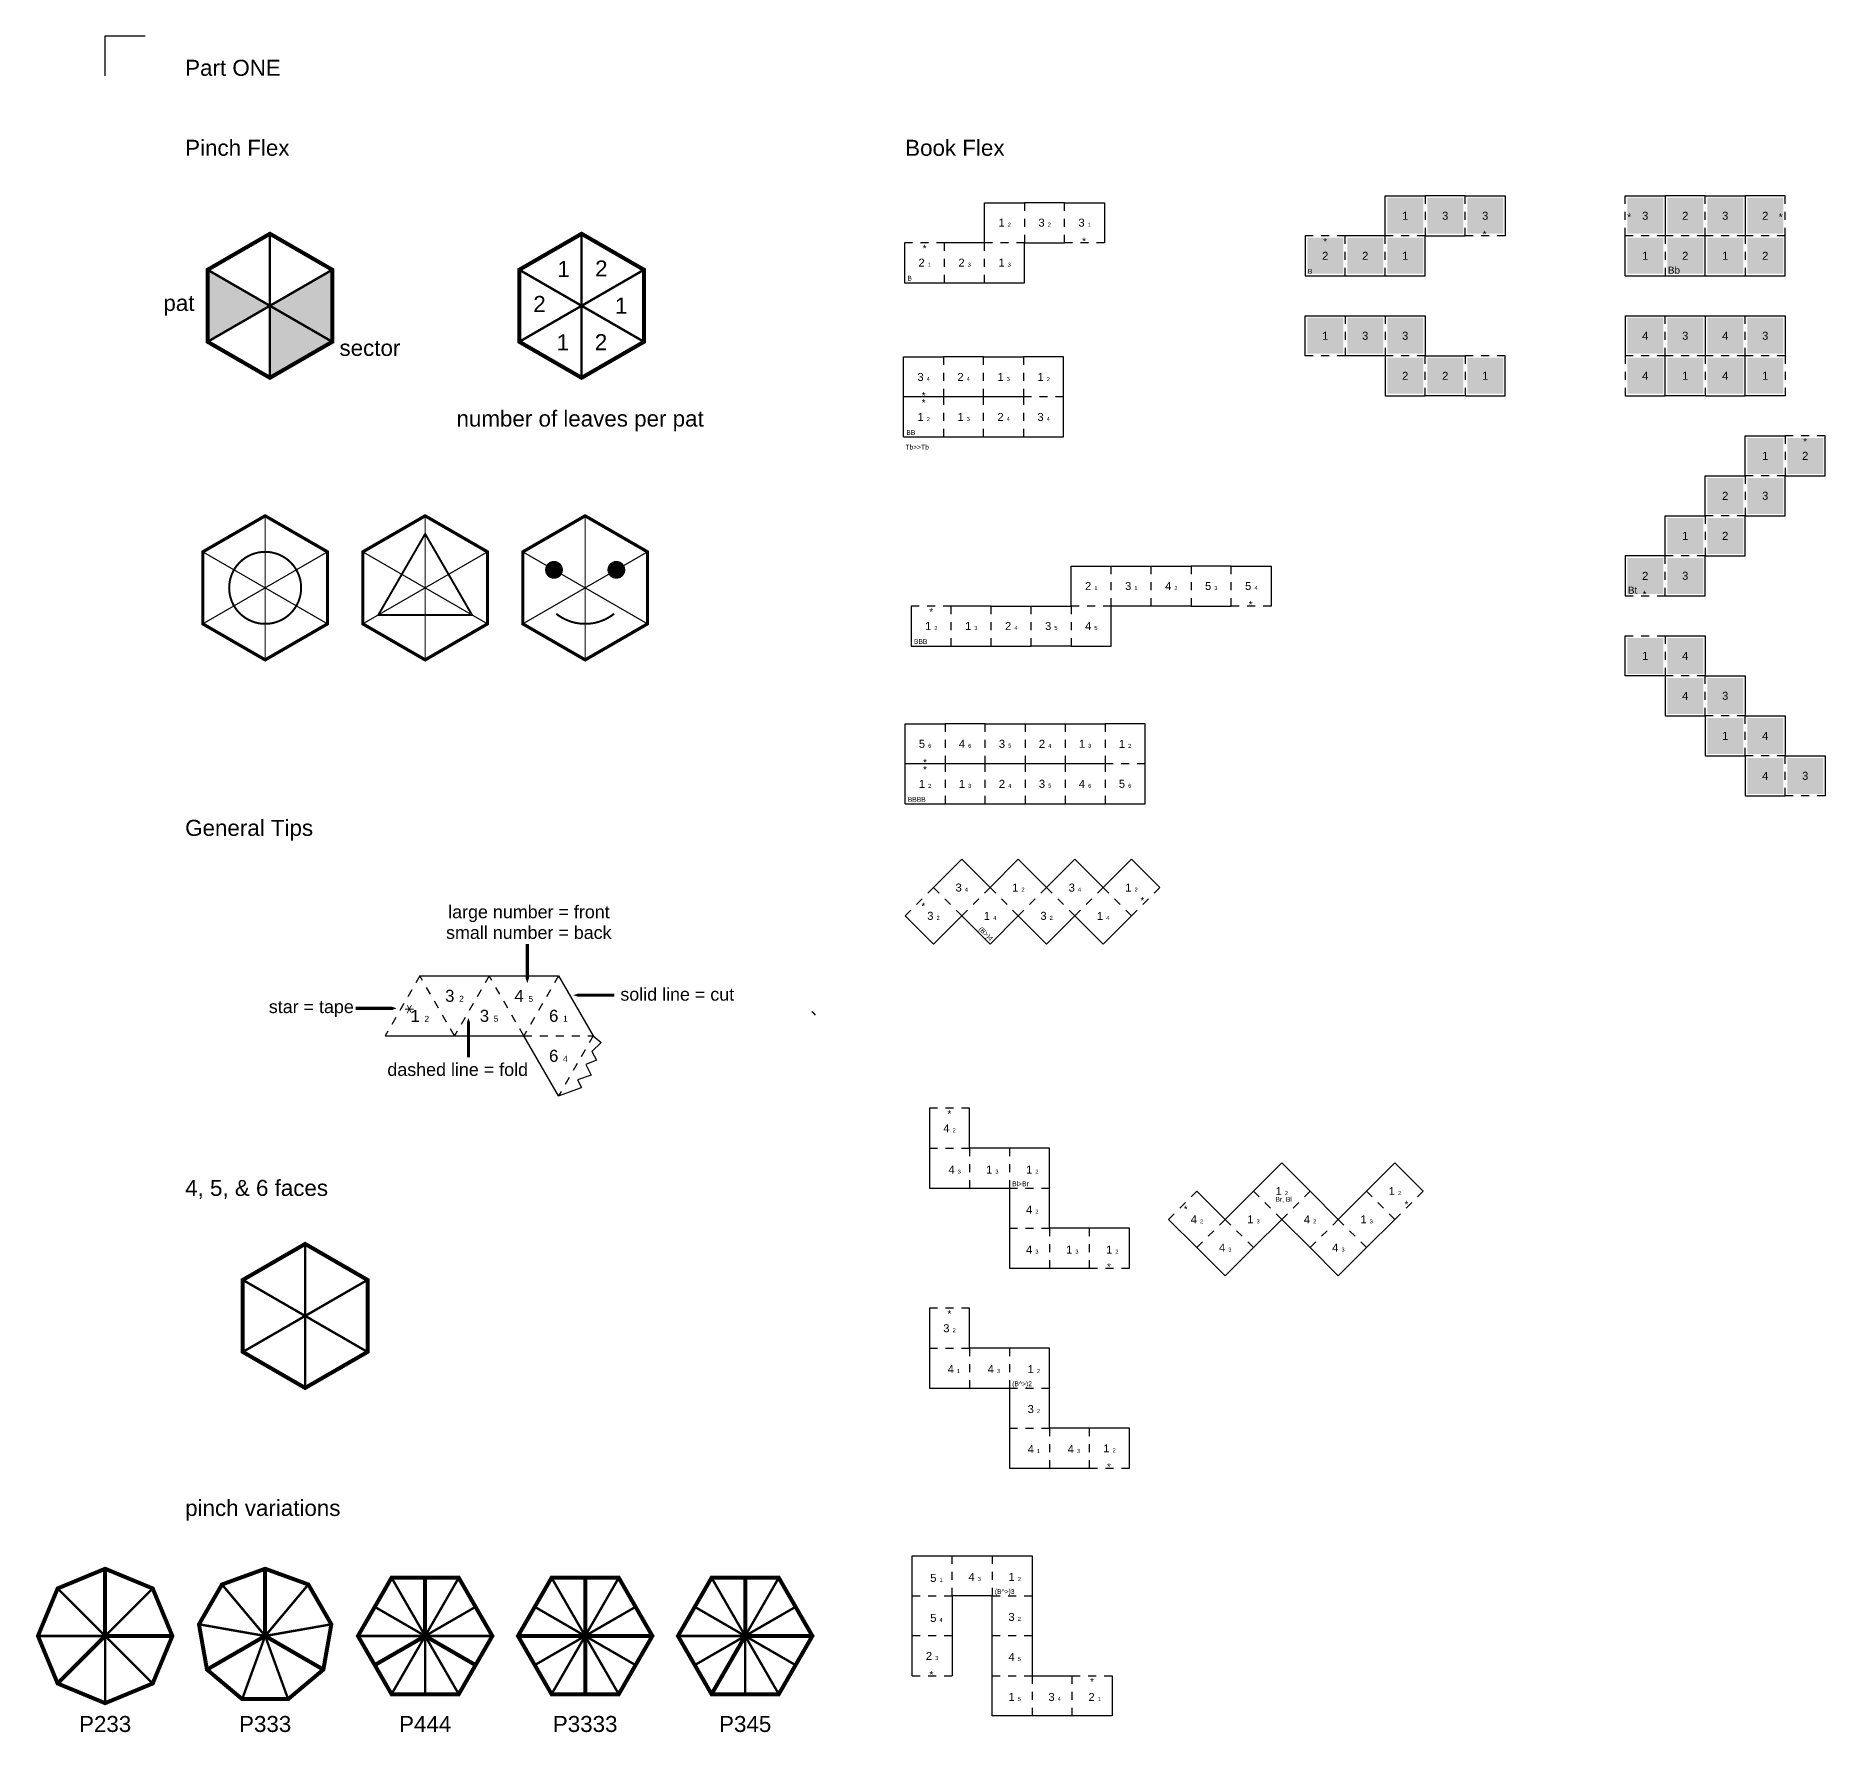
# Model space of a CAD drawing. Header units: inches. Extents: x 43.6 to 136.6, y -34.8 to 9.
# Drawn here: x 43.63 to 66, y -12.2 to 9 of the extents above; entities that cross this region are included whole.
import ezdxf
from ezdxf.enums import TextEntityAlignment as Align

# ---------------------------------------------------------------- set-up
doc = ezdxf.new("R2010")
doc.units = ezdxf.units.IN
doc.header["$LTSCALE"] = 0.15
doc.header["$MEASUREMENT"] = 0
doc.linetypes.add('DASHED', pattern=[0.75, 0.5, -0.25])
for name, color, linetype in [('cut', 7, 'Continuous'), ('cut-thick', 7, 'Continuous'), ('face1', 172, 'Continuous'), ('face2', 92, 'Continuous'), ('face3', 12, 'Continuous'), ('face4', 181, 'Continuous'), ('fold', 252, 'DASHED'), ('fold-thick', 1, 'DASHED'), ('group', 7, 'Continuous'), ('numbers', 7, 'Continuous'), ('star', 7, 'Continuous')]:
    doc.layers.add(name, color=color, linetype=linetype)
doc.styles.add('Arial', font='ARIAL.TTF')

msp = doc.modelspace()

# ---------------------------------------------------------------- linework, layer by layer
for p, q in [((44.5, 8.5), (44.5, 9)), ((44.5, 9), (45, 9)), ((50.598076, -3.5), (50.699254, -3.582691)), ((50.642233, -3.80127), (50.509185, -3.85829)), ((50.699254, -3.582691), (50.585212, -3.696732)), ((50.585212, -3.696732), (50.642233, -3.80127)), ((50.575709, -3.991338), (50.404647, -4.048359)), ((50.509185, -3.85829), (50.575709, -3.991338)), ((50.404647, -4.048359), (50.452164, -4.143393))]:
    msp.add_line(p, q)
at = {"color": 105, "const_width": 0.025}
msp.add_lwpolyline([(48.5, 2.775), (47.915433, 1.7625), (49.084567, 1.7625)], close=True, dxfattribs=at)
at = {"color": 144, "const_width": 0.025}
msp.add_lwpolyline([(46.5, 2.55, -1), (46.5, 1.65, -1), (46.5, 2.55, 0.267949)], format="xyb", dxfattribs=at)
at = {"color": 34, "const_width": 0.111462}
for points in [[(50.110288, 2.380731, 1), (50.110288, 2.269269, 1)], [(50.889712, 2.380731, -1), (50.889712, 2.269269, -1)]]:
    msp.add_lwpolyline(points, format="xyb", close=True, dxfattribs=at)
at = {"color": 12, "const_width": 0.025}
for points in [[(50.5, 1.65, -0.168772), (50.138364, 1.775647, -0.375776)], [(50.5, 1.65, 0.168772), (50.861636, 1.775647, 0.375776)]]:
    msp.add_lwpolyline(points, format="xyb", dxfattribs=at)
at = {"color": 12, "const_width": 0.05}
for points in [[(44.5, -10.16), (44.5, -11), (43.90603, -11.59397)], [(46.5, -10.16), (46.5, -11)], [(48.5, -10.272539), (48.5, -10.999999)], [(50.5, -10.272539), (50.5, -11.727462)], [(52.5, -10.272539), (52.5, -10.999999)], [(44.5, -11), (45.34, -11)], [(45.772539, -11.42), (46.5, -11)], [(46.5, -11), (47.227461, -11.42)], [(48.5, -11), (47.87, -11.36373)], [(48.5, -10.999999), (49.13, -11.36373)], [(49.66, -11), (51.34, -11)], [(52.5, -11), (52.08, -11.727462)], [(52.5, -10.999999), (53.34, -11)]]:
    msp.add_lwpolyline(points, dxfattribs=at)
at = {"color": 162}
msp.add_solid([(45.78035, 6.075525), (45.78035, 5.175525), (45.78035, 6.075525), (46.559773, 5.625525)], dxfattribs=at)
at = {"color": 74}
for points in [[(47.339196, 5.175525), (47.339196, 6.075525), (47.339196, 5.175525), (46.559773, 5.625525)], [(46.559773, 5.625525), (47.339196, 5.175525), (46.559773, 5.625525), (46.559773, 4.725525)]]:
    msp.add_solid(points, dxfattribs=at)
at = {"layer": 'cut'}
for p, q in [((60.5, 6.5), (60.5, 7)), ((60.5, 7), (61, 7)), ((61.5, 7), (61, 7)), ((61.5, 7), (62, 7)), ((62, 7), (62, 6.5)), ((63.5, 7), (64, 7)), ((64, 7), (64, 6.5)), ((64.5, 7), (64, 7)), ((64.5, 7), (65, 7)), ((65, 7), (65, 6.5)), ((65.5, 7), (65, 7)), ((55.493427, 6.41408), (55.493427, 6.91408)), ((55.493427, 6.91408), (55.993427, 6.91408)), ((56.493427, 6.91408), (55.993427, 6.91408)), ((56.493427, 6.91408), (56.993427, 6.91408)), ((56.993427, 6.91408), (56.993427, 6.41408)), ((59.5, 6.5), (59.5, 6)), ((59.5, 6.5), (59.5, 6.5)), ((60.5, 6.5), (60, 6.5)), ((61, 6), (61, 6.5)), ((61, 6.5), (61.5, 6.5)), ((63.5, 6), (63.5, 6.5)), ((64.5, 6), (64.5, 6.5)), ((65.5, 6), (65.5, 6.5)), ((54.493427, 6.41408), (54.493427, 5.91408)), ((54.493427, 6.41408), (54.493427, 6.41408)), ((55.493427, 6.41408), (54.993427, 6.41408)), ((55.993427, 5.91408), (55.993427, 6.41408)), ((55.993427, 6.41408), (56.493427, 6.41408)), ((54.493427, 5.91408), (54.993427, 5.91408)), ((54.993427, 5.91408), (55.493427, 5.91408)), ((55.493427, 5.91408), (55.993427, 5.91408)), ((59.5, 6), (60, 6)), ((60, 6), (60.5, 6)), ((60.5, 6), (61, 6)), ((63.5, 6), (64, 6)), ((64, 6), (64.5, 6)), ((64.5, 6), (65, 6)), ((65, 6), (65.5, 6)), ((59.5, 5), (59.5, 5.5)), ((59.5, 5.5), (60, 5.5)), ((60, 5.5), (60.5, 5.5)), ((60.5, 5.5), (61, 5.5)), ((61, 5.5), (61, 5)), ((63.5, 5.5), (63.5, 5)), ((63.5, 5.5), (64, 5.5)), ((64, 5.5), (64.5, 5.5)), ((64.5, 5.5), (64.5, 5)), ((64.5, 5.5), (65, 5.5)), ((65, 5.5), (65.5, 5.5)), ((65.5, 5.5), (65.5, 5)), ((54.480727, 4.485505), (54.480727, 4.985505)), ((54.480727, 4.985505), (54.980727, 4.985505)), ((55.480727, 4.985505), (54.980727, 4.985505)), ((55.480727, 4.985505), (55.980727, 4.985505)), ((56.480727, 4.985505), (55.980727, 4.985505)), ((56.480727, 4.485505), (56.480727, 4.985505)), ((59.5, 5), (59.5, 5)), ((60.5, 5), (60, 5)), ((60.5, 5), (60.5, 4.5)), ((61, 5), (61.5, 5)), ((62, 4.5), (62, 5)), ((64, 4.5), (64, 5)), ((65, 4.5), (65, 5)), ((54.480727, 3.985505), (54.480727, 4.485505)), ((54.980727, 4.485505), (54.480727, 4.485505)), ((55.480727, 4.485505), (54.980727, 4.485505)), ((55.980727, 4.485505), (55.480727, 4.485505)), ((56.480727, 3.985505), (56.480727, 4.485505)), ((60.5, 4.5), (61, 4.5)), ((61.5, 4.5), (61, 4.5)), ((61.5, 4.5), (62, 4.5)), ((63.5, 4.5), (64, 4.5)), ((64.5, 4.5), (64, 4.5)), ((64.5, 4.5), (65, 4.5)), ((65.5, 4.5), (65, 4.5)), ((54.480727, 3.985505), (54.980727, 3.985505)), ((54.980727, 3.985505), (55.480727, 3.985505)), ((55.480727, 3.985505), (55.980727, 3.985505)), ((55.980727, 3.985505), (56.480727, 3.985505)), ((65, 4), (65.5, 4)), ((65, 3.5), (65, 4)), ((66, 3.5), (66, 4)), ((64.5, 3), (64.5, 3.5)), ((64.5, 3.5), (65, 3.5)), ((65.5, 3), (65.5, 3.5)), ((65.5, 3.5), (66, 3.5)), ((64, 2.5), (64, 3)), ((64, 3), (64.5, 3)), ((65, 2.5), (65, 3)), ((65, 3), (65.5, 3)), ((63.5, 2.5), (63.5, 2)), ((64, 2.5), (63.5, 2.5)), ((64.5, 2.5), (65, 2.5)), ((64.5, 2), (64.5, 2.5)), ((56.575956, 1.872592), (56.575956, 2.372592)), ((56.575956, 2.372592), (57.075956, 2.372592)), ((57.075956, 2.372592), (57.575956, 2.372592)), ((57.575956, 2.372592), (58.075956, 2.372592)), ((58.575956, 2.372592), (58.075956, 2.372592)), ((58.575956, 2.372592), (59.075956, 2.372592)), ((59.075956, 2.372592), (59.075956, 1.872592)), ((54.575956, 1.872592), (54.575956, 1.372592)), ((55.575956, 1.872592), (55.075956, 1.872592)), ((55.575956, 1.872592), (55.575956, 1.872592)), ((55.575956, 1.872592), (56.075956, 1.872592)), ((56.075956, 1.872592), (56.575956, 1.872592)), ((57.575956, 1.872592), (57.075956, 1.872592)), ((57.075956, 1.372592), (57.075956, 1.872592)), ((58.075956, 1.872592), (57.575956, 1.872592)), ((58.075956, 1.872592), (58.575956, 1.872592)), ((64, 2), (64.5, 2)), ((54.575956, 1.372592), (55.075956, 1.372592)), ((55.075956, 1.372592), (55.575956, 1.372592)), ((55.575956, 1.372592), (56.075956, 1.372592)), ((56.575956, 1.372592), (56.075956, 1.372592)), ((56.575956, 1.372592), (57.075956, 1.372592)), ((63.5, 1), (63.5, 1.5)), ((64, 1.5), (64.5, 1.5)), ((64.5, 1.5), (64.5, 1)), ((64, 1), (63.5, 1)), ((64, 1), (64, 0.5)), ((64.5, 1), (65, 1)), ((65, 1), (65, 0.5)), ((64, 0.5), (64.5, 0.5)), ((64.5, 0.5), (64.5, 0)), ((65, 0.5), (65.5, 0.5)), ((65.5, 0.5), (65.5, 0)), ((54.498491, -0.099879), (54.498491, 0.400121)), ((54.498491, 0.400121), (54.998491, 0.400121)), ((55.498491, 0.400121), (54.998491, 0.400121)), ((55.498491, 0.400121), (55.998491, 0.400121)), ((55.998491, 0.400121), (56.498491, 0.400121)), ((56.498491, 0.400121), (56.998491, 0.400121)), ((57.498491, 0.400121), (56.998491, 0.400121)), ((57.498491, -0.099879), (57.498491, 0.400121)), ((64.5, 0), (65, 0)), ((65, 0), (65, -0.5)), ((65.5, 0), (66, 0)), ((66, 0), (66, -0.5)), ((54.498491, -0.599879), (54.498491, -0.099879)), ((54.998491, -0.099879), (54.498491, -0.099879)), ((55.498491, -0.099879), (54.998491, -0.099879)), ((55.998491, -0.099879), (55.498491, -0.099879)), ((56.498491, -0.099879), (55.998491, -0.099879)), ((56.998491, -0.099879), (56.498491, -0.099879)), ((57.498491, -0.599879), (57.498491, -0.099879)), ((54.498491, -0.599879), (54.998491, -0.599879)), ((54.998491, -0.599879), (55.498491, -0.599879)), ((55.498491, -0.599879), (55.998491, -0.599879)), ((55.998491, -0.599879), (56.498491, -0.599879)), ((56.498491, -0.599879), (56.998491, -0.599879)), ((56.998491, -0.599879), (57.498491, -0.599879)), ((65, -0.5), (65.5, -0.5)), ((55.207107, -1.292893), (54.853553, -1.646447)), ((55.56066, -1.646447), (55.207107, -1.292893)), ((55.914214, -1.292893), (55.56066, -1.646447)), ((56.267767, -1.646447), (55.914214, -1.292893)), ((56.62132, -1.292893), (56.267767, -1.646447)), ((56.974874, -1.646447), (56.62132, -1.292893)), ((56.974874, -1.646447), (57.328427, -1.292893)), ((57.328427, -1.292893), (57.681981, -1.646447)), ((54.853553, -2.353553), (54.5, -2)), ((55.207107, -2), (54.853553, -2.353553)), ((55.56066, -2.353553), (55.207107, -2)), ((55.914214, -2), (55.56066, -2.353553)), ((56.267767, -2.353553), (55.914214, -2)), ((56.62132, -2), (56.267767, -2.353553)), ((56.974874, -2.353553), (56.62132, -2)), ((57.328427, -2), (56.974874, -2.353553)), ((48.433013, -2.75), (49.299038, -2.75)), ((49.299038, -2.75), (50.165064, -2.75)), ((50.165064, -2.75), (50.598076, -3.5)), ((48, -3.5), (48.866025, -3.5)), ((48.866025, -3.5), (49.732051, -3.5)), ((50.165064, -4.25), (49.732051, -3.5)), ((50.165064, -4.25), (50.452164, -4.143393)), ((54.803876, -4.404611), (54.803876, -4.904611)), ((55.303876, -4.904611), (55.303876, -4.404611)), ((54.803876, -4.904611), (54.803876, -5.404611)), ((55.803876, -4.904611), (55.303876, -4.904611)), ((56.303876, -4.904611), (55.803876, -4.904611)), ((56.303876, -5.404611), (56.303876, -4.904611)), ((59.207107, -5.085786), (58.853553, -5.43934)), ((59.56066, -5.43934), (59.207107, -5.085786)), ((60.62132, -5.085786), (60.267767, -5.43934)), ((60.974874, -5.43934), (60.62132, -5.085786)), ((54.803876, -5.404611), (55.303876, -5.404611)), ((55.303876, -5.404611), (55.803876, -5.404611)), ((55.803876, -5.404611), (55.803876, -5.904611)), ((56.303876, -5.904611), (56.303876, -5.404611)), ((58.5, -5.792893), (58.146447, -5.43934)), ((58.853553, -5.43934), (58.5, -5.792893)), ((59.914214, -5.792893), (59.56066, -5.43934)), ((60.267767, -5.43934), (59.914214, -5.792893)), ((57.792893, -5.792893), (58.146447, -6.146447)), ((58.853553, -6.146447), (59.207107, -5.792893)), ((59.207107, -5.792893), (59.56066, -6.146447)), ((60.267767, -6.146447), (60.62132, -5.792893)), ((55.803876, -5.904611), (55.803876, -6.404611)), ((56.803876, -5.904611), (56.303876, -5.904611)), ((57.303876, -5.904611), (56.803876, -5.904611)), ((57.303876, -6.404611), (57.303876, -5.904611)), ((58.146447, -6.146447), (58.5, -6.5)), ((58.5, -6.5), (58.853553, -6.146447)), ((59.56066, -6.146447), (59.914214, -6.5)), ((59.914214, -6.5), (60.267767, -6.146447)), ((55.803876, -6.404611), (56.303876, -6.404611)), ((56.303876, -6.404611), (56.803876, -6.404611)), ((54.803876, -6.904611), (54.803876, -7.404611)), ((55.303876, -7.404611), (55.303876, -6.904611)), ((54.803876, -7.404611), (54.803876, -7.904611)), ((55.803876, -7.404611), (55.303876, -7.404611)), ((56.303876, -7.404611), (55.803876, -7.404611)), ((56.303876, -7.904611), (56.303876, -7.404611)), ((54.803876, -7.904611), (55.303876, -7.904611)), ((55.303876, -7.904611), (55.803876, -7.904611)), ((55.803876, -7.904611), (55.803876, -8.404611)), ((56.303876, -8.404611), (56.303876, -7.904611)), ((55.803876, -8.404611), (55.803876, -8.904611)), ((56.803876, -8.404611), (56.303876, -8.404611)), ((57.303876, -8.404611), (56.803876, -8.404611)), ((57.303876, -8.904611), (57.303876, -8.404611)), ((55.803876, -8.904611), (56.303876, -8.904611)), ((56.303876, -8.904611), (56.803876, -8.904611)), ((54.586204, -10.500168), (54.586204, -10.000168)), ((54.586204, -10.000168), (55.086204, -10.000168)), ((55.086204, -10.000168), (55.586204, -10.000168)), ((55.586204, -10.000168), (56.086204, -10.000168)), ((56.086204, -10.000168), (56.086204, -10.500168)), ((54.586204, -11.000168), (54.586204, -10.500168)), ((55.586204, -10.500168), (55.086204, -10.500168)), ((55.086204, -10.500168), (55.086204, -11.000168)), ((55.586204, -11.000168), (55.586204, -10.500168)), ((56.086204, -10.500168), (56.086204, -11.000168)), ((54.586204, -11.500168), (54.586204, -11.000168)), ((55.086204, -11.000168), (55.086204, -11.500168)), ((55.586204, -11.500168), (55.586204, -11.000168)), ((56.086204, -11.000168), (56.086204, -11.500168)), ((55.586204, -12.000168), (55.586204, -11.500168)), ((56.086204, -11.500168), (56.586204, -11.500168)), ((57.086204, -11.500168), (57.086204, -12.000168)), ((56.086204, -12.000168), (55.586204, -12.000168)), ((56.586204, -12.000168), (56.086204, -12.000168)), ((57.086204, -12.000168), (56.586204, -12.000168))]:
    msp.add_line(p, q, dxfattribs=at)
at = {"layer": 'cut-thick'}
for points, const_width in [([(46.559773, 6.525525), (45.78035, 6.075525), (45.78035, 5.175525), (46.559773, 4.725525), (47.339196, 5.175525), (47.339196, 6.075525)], 0.05), ([(50.455602, 6.525525), (49.676179, 6.075525), (49.676179, 5.175525), (50.455602, 4.725525), (51.235025, 5.175525), (51.235025, 6.075525)], 0.05), ([(46.5, 3), (45.720577, 2.55), (45.720577, 1.65), (46.5, 1.2), (47.279423, 1.65), (47.279423, 2.55)], 0.04), ([(48.5, 3), (47.720577, 2.55), (47.720577, 1.65), (48.5, 1.2), (49.279423, 1.65), (49.279423, 2.55)], 0.04), ([(50.5, 3), (49.720577, 2.55), (49.720577, 1.65), (50.5, 1.2), (51.279423, 1.65), (51.279423, 2.55)], 0.04), ([(47, -6.1), (46.220577, -6.55), (46.220577, -7.45), (47, -7.9), (47.779423, -7.45), (47.779423, -6.55)], 0.05), ([(45.09397, -10.40603), (44.5, -10.16), (43.90603, -10.40603), (43.66, -11), (43.90603, -11.59397), (44.5, -11.84), (45.09397, -11.59397), (45.34, -11)], 0.05), ([(46.5, -10.16), (45.960058, -10.356523), (45.672761, -10.854136), (45.772539, -11.42), (46.212703, -11.789342), (46.787297, -11.789342), (47.227461, -11.42), (47.327239, -10.854136), (47.039942, -10.356523)], 0.05), ([(48.08, -10.272539), (48.92, -10.272539), (49.34, -11), (48.92, -11.727462), (48.08, -11.727462), (47.66, -11)], 0.05), ([(50.08, -10.272539), (50.92, -10.272539), (51.34, -11), (50.92, -11.727462), (50.08, -11.727462), (49.66, -11)], 0.05), ([(52.08, -10.272539), (52.92, -10.272539), (53.34, -11), (52.92, -11.727462), (52.08, -11.727462), (51.66, -11)], 0.05)]:
    msp.add_lwpolyline(points, close=True, dxfattribs=dict(at, const_width=const_width))
at = {"layer": 'face1'}
for points in [[(60.525, 6.975), (60.975, 6.975), (60.525, 6.525), (60.975, 6.525)], [(60.525, 6.475), (60.975, 6.475), (60.525, 6.025), (60.975, 6.025)], [(63.525, 6.475), (63.975, 6.475), (63.525, 6.025), (63.975, 6.025)], [(64.525, 6.475), (64.975, 6.475), (64.525, 6.025), (64.975, 6.025)], [(59.525, 5.475), (59.975, 5.475), (59.525, 5.025), (59.975, 5.025)], [(61.525, 4.975), (61.975, 4.975), (61.525, 4.525), (61.975, 4.525)], [(64.025, 4.975), (64.475, 4.975), (64.025, 4.525), (64.475, 4.525)], [(65.025, 4.975), (65.475, 4.975), (65.025, 4.525), (65.475, 4.525)], [(65.025, 3.975), (65.475, 3.975), (65.025, 3.525), (65.475, 3.525)], [(64.025, 2.975), (64.475, 2.975), (64.025, 2.525), (64.475, 2.525)], [(63.525, 1.475), (63.975, 1.475), (63.525, 1.025), (63.975, 1.025)], [(64.525, 0.475), (64.975, 0.475), (64.525, 0.025), (64.975, 0.025)]]:
    msp.add_solid(points, dxfattribs=at)
at = {"layer": 'face2'}
for points in [[(64.025, 6.975), (64.475, 6.975), (64.025, 6.525), (64.475, 6.525)], [(65.025, 6.975), (65.475, 6.975), (65.025, 6.525), (65.475, 6.525)], [(59.525, 6.475), (59.975, 6.475), (59.525, 6.025), (59.975, 6.025)], [(60.025, 6.475), (60.475, 6.475), (60.025, 6.025), (60.475, 6.025)], [(64.025, 6.475), (64.475, 6.475), (64.025, 6.025), (64.475, 6.025)], [(65.025, 6.475), (65.475, 6.475), (65.025, 6.025), (65.475, 6.025)], [(60.525, 4.975), (60.975, 4.975), (60.525, 4.525), (60.975, 4.525)], [(61.025, 4.975), (61.475, 4.975), (61.025, 4.525), (61.475, 4.525)], [(65.525, 3.975), (65.975, 3.975), (65.525, 3.525), (65.975, 3.525)], [(64.525, 3.475), (64.975, 3.475), (64.525, 3.025), (64.975, 3.025)], [(64.525, 2.975), (64.975, 2.975), (64.525, 2.525), (64.975, 2.525)], [(63.525, 2.475), (63.975, 2.475), (63.525, 2.025), (63.975, 2.025)]]:
    msp.add_solid(points, dxfattribs=at)
at = {"layer": 'face3'}
for points in [[(61.025, 6.975), (61.475, 6.975), (61.025, 6.525), (61.475, 6.525)], [(61.525, 6.975), (61.975, 6.975), (61.525, 6.525), (61.975, 6.525)], [(63.525, 6.975), (63.975, 6.975), (63.525, 6.525), (63.975, 6.525)], [(64.525, 6.975), (64.975, 6.975), (64.525, 6.525), (64.975, 6.525)], [(60.025, 5.475), (60.475, 5.475), (60.025, 5.025), (60.475, 5.025)], [(60.525, 5.475), (60.975, 5.475), (60.525, 5.025), (60.975, 5.025)], [(64.025, 5.475), (64.475, 5.475), (64.025, 5.025), (64.475, 5.025)], [(65.025, 5.475), (65.475, 5.475), (65.025, 5.025), (65.475, 5.025)], [(65.025, 3.475), (65.475, 3.475), (65.025, 3.025), (65.475, 3.025)], [(64.025, 2.475), (64.475, 2.475), (64.025, 2.025), (64.475, 2.025)], [(64.525, 0.975), (64.975, 0.975), (64.525, 0.525), (64.975, 0.525)], [(65.525, -0.025), (65.975, -0.025), (65.525, -0.475), (65.975, -0.475)]]:
    msp.add_solid(points, dxfattribs=at)
at = {"layer": 'face4'}
for points in [[(63.525, 5.475), (63.975, 5.475), (63.525, 5.025), (63.975, 5.025)], [(64.525, 5.475), (64.975, 5.475), (64.525, 5.025), (64.975, 5.025)], [(63.525, 4.975), (63.975, 4.975), (63.525, 4.525), (63.975, 4.525)], [(64.525, 4.975), (64.975, 4.975), (64.525, 4.525), (64.975, 4.525)], [(64.025, 1.475), (64.475, 1.475), (64.025, 1.025), (64.475, 1.025)], [(64.025, 0.975), (64.475, 0.975), (64.025, 0.525), (64.475, 0.525)], [(65.025, 0.475), (65.475, 0.475), (65.025, 0.025), (65.475, 0.025)], [(65.025, -0.025), (65.475, -0.025), (65.025, -0.475), (65.475, -0.475)]]:
    msp.add_solid(points, dxfattribs=at)
at = {"layer": 'fold'}
for p, q in [((61, 7), (61, 6.5)), ((61.5, 6.5), (61.5, 7)), ((63.5, 6.5), (63.5, 7)), ((64.5, 6.5), (64.5, 7)), ((65.5, 6.5), (65.5, 7)), ((55.993427, 6.91408), (55.993427, 6.41408)), ((56.493427, 6.41408), (56.493427, 6.91408)), ((60, 6.5), (59.5, 6.5)), ((60, 6), (60, 6.5)), ((61, 6.5), (60.5, 6.5)), ((60.5, 6), (60.5, 6.5)), ((62, 6.5), (61.5, 6.5)), ((64, 6.5), (63.5, 6.5)), ((64, 6.5), (64, 6)), ((64.5, 6.5), (64, 6.5)), ((65, 6.5), (64.5, 6.5)), ((65, 6.5), (65, 6)), ((65.5, 6.5), (65, 6.5)), ((54.993427, 6.41408), (54.493427, 6.41408)), ((54.993427, 5.91408), (54.993427, 6.41408)), ((55.993427, 6.41408), (55.493427, 6.41408)), ((55.493427, 5.91408), (55.493427, 6.41408)), ((56.993427, 6.41408), (56.493427, 6.41408)), ((60, 5.5), (60, 5)), ((60.5, 5.5), (60.5, 5)), ((64, 5), (64, 5.5)), ((65, 5), (65, 5.5)), ((54.980727, 4.985505), (54.980727, 4.485505)), ((55.480727, 4.485505), (55.480727, 4.985505)), ((55.980727, 4.985505), (55.980727, 4.485505)), ((60, 5), (59.5, 5)), ((61, 5), (60.5, 5)), ((61, 4.5), (61, 5)), ((61.5, 5), (61.5, 4.5)), ((62, 5), (61.5, 5)), ((63.5, 5), (63.5, 4.5)), ((64, 5), (63.5, 5)), ((64.5, 5), (64, 5)), ((64.5, 5), (64.5, 4.5)), ((65, 5), (64.5, 5)), ((65.5, 5), (65, 5)), ((65.5, 5), (65.5, 4.5)), ((54.980727, 4.485505), (54.980727, 3.985505)), ((55.480727, 3.985505), (55.480727, 4.485505)), ((55.980727, 4.485505), (55.980727, 3.985505)), ((56.480727, 4.485505), (55.980727, 4.485505)), ((66, 4), (65.5, 4)), ((65.5, 4), (65.5, 3.5)), ((65, 3.5), (65, 3)), ((65.5, 3.5), (65, 3.5)), ((64.5, 3), (64.5, 2.5)), ((65, 3), (64.5, 3)), ((64, 2), (64, 2.5)), ((64.5, 2.5), (64, 2.5)), ((57.075956, 1.872592), (57.075956, 2.372592)), ((57.575956, 1.872592), (57.575956, 2.372592)), ((58.075956, 2.372592), (58.075956, 1.872592)), ((58.575956, 1.872592), (58.575956, 2.372592)), ((55.075956, 1.872592), (54.575956, 1.872592)), ((55.075956, 1.372592), (55.075956, 1.872592)), ((55.575956, 1.372592), (55.575956, 1.872592)), ((56.075956, 1.372592), (56.075956, 1.872592)), ((57.075956, 1.872592), (56.575956, 1.872592)), ((56.575956, 1.872592), (56.575956, 1.372592)), ((59.075956, 1.872592), (58.575956, 1.872592)), ((63.5, 2), (64, 2)), ((63.5, 1.5), (64, 1.5)), ((64, 1.5), (64, 1)), ((64.5, 1), (64, 1)), ((64.5, 0.5), (64.5, 1)), ((65, 0.5), (64.5, 0.5)), ((65, 0), (65, 0.5)), ((54.998491, 0.400121), (54.998491, -0.099879)), ((55.498491, -0.099879), (55.498491, 0.400121)), ((55.998491, 0.400121), (55.998491, -0.099879)), ((56.498491, 0.400121), (56.498491, -0.099879)), ((56.998491, 0.400121), (56.998491, -0.099879)), ((65.5, 0), (65, 0)), ((65.5, -0.5), (65.5, 0)), ((54.998491, -0.099879), (54.998491, -0.599879)), ((55.498491, -0.599879), (55.498491, -0.099879)), ((55.998491, -0.099879), (55.998491, -0.599879)), ((56.498491, -0.099879), (56.498491, -0.599879)), ((57.498491, -0.099879), (56.998491, -0.099879)), ((56.998491, -0.099879), (56.998491, -0.599879)), ((66, -0.5), (65.5, -0.5)), ((54.5, -2), (54.853553, -1.646447)), ((54.853553, -1.646447), (55.207107, -2)), ((55.207107, -2), (55.56066, -1.646447)), ((55.56066, -1.646447), (55.914214, -2)), ((55.914214, -2), (56.267767, -1.646447)), ((56.267767, -1.646447), (56.62132, -2)), ((56.62132, -2), (56.974874, -1.646447)), ((57.328427, -2), (56.974874, -1.646447)), ((57.681981, -1.646447), (57.328427, -2)), ((48.433013, -2.75), (48, -3.5)), ((48.866025, -3.5), (48.433013, -2.75)), ((49.299038, -2.75), (48.866025, -3.5)), ((49.732051, -3.5), (49.299038, -2.75)), ((50.165064, -2.75), (49.732051, -3.5)), ((49.732051, -3.5), (50.598076, -3.5)), ((50.598076, -3.5), (50.165064, -4.25)), ((55.303876, -4.404611), (54.803876, -4.404611)), ((54.803876, -4.904611), (55.303876, -4.904611)), ((55.303876, -4.904611), (55.303876, -5.404611)), ((55.803876, -4.904611), (55.803876, -5.404611)), ((55.803876, -5.404611), (56.303876, -5.404611)), ((58.146447, -5.43934), (57.792893, -5.792893)), ((58.853553, -5.43934), (59.207107, -5.792893)), ((59.207107, -5.792893), (59.56066, -5.43934)), ((60.62132, -5.792893), (60.267767, -5.43934)), ((60.62132, -5.792893), (60.974874, -5.43934)), ((58.146447, -6.146447), (58.5, -5.792893)), ((58.5, -5.792893), (58.853553, -6.146447)), ((59.56066, -6.146447), (59.914214, -5.792893)), ((59.914214, -5.792893), (60.267767, -6.146447)), ((55.803876, -5.904611), (56.303876, -5.904611)), ((56.303876, -5.904611), (56.303876, -6.404611)), ((56.803876, -6.404611), (56.803876, -5.904611)), ((56.803876, -6.404611), (57.303876, -6.404611)), ((55.303876, -6.904611), (54.803876, -6.904611)), ((54.803876, -7.404611), (55.303876, -7.404611)), ((55.303876, -7.404611), (55.303876, -7.904611)), ((55.803876, -7.404611), (55.803876, -7.904611)), ((55.803876, -7.904611), (56.303876, -7.904611)), ((55.803876, -8.404611), (56.303876, -8.404611)), ((56.303876, -8.404611), (56.303876, -8.904611)), ((56.803876, -8.904611), (56.803876, -8.404611)), ((56.803876, -8.904611), (57.303876, -8.904611)), ((55.086204, -10.500168), (55.086204, -10.000168)), ((55.586204, -10.000168), (55.586204, -10.500168)), ((54.586204, -10.500168), (55.086204, -10.500168)), ((55.586204, -10.500168), (56.086204, -10.500168)), ((55.086204, -11.000168), (54.586204, -11.000168)), ((56.086204, -11.000168), (55.586204, -11.000168)), ((54.586204, -11.500168), (55.086204, -11.500168)), ((55.586204, -11.500168), (56.086204, -11.500168)), ((56.086204, -11.500168), (56.086204, -12.000168)), ((56.586204, -11.500168), (57.086204, -11.500168)), ((56.586204, -12.000168), (56.586204, -11.500168))]:
    msp.add_line(p, q, dxfattribs=at)
for points, const_width in [([(46.5, 3), (46.5, 2.1)], 0.015), ([(48.5, 3), (48.5, 2.1)], 0.015), ([(50.5, 3), (50.5, 2.1)], 0.015), ([(46.5, 2.1), (45.720577, 1.65)], 0.015), ([(47.279423, 1.65), (46.5, 2.1)], 0.015), ([(48.5, 2.1), (47.720577, 1.65)], 0.015), ([(49.279423, 1.65), (48.5, 2.1)], 0.015), ([(50.5, 2.1), (49.720577, 1.65)], 0.015), ([(51.279423, 1.65), (50.5, 2.1)], 0.015), ([(44.5, -10.16), (44.5, -11.84)], 0.03), ([(46.5, -11), (46.5, -10.16)], 0.03), ([(48.08, -10.272539), (48.92, -11.727462)], 0.03), ([(48.08, -11.727462), (48.92, -10.272539)], 0.03), ([(48.5, -11.727462), (48.5, -10.272539)], 0.03), ([(50.08, -10.272539), (50.92, -11.727462)], 0.03), ([(50.08, -11.727462), (50.92, -10.272539)], 0.03), ([(50.5, -11.727462), (50.5, -10.272539)], 0.03), ([(52.08, -10.272539), (52.92, -11.727462)], 0.03), ([(52.08, -11.727462), (52.92, -10.272539)], 0.03), ([(52.5, -11.727462), (52.5, -10.272539)], 0.03), ([(43.90603, -11.59397), (45.09397, -10.40603)], 0.03), ([(43.90603, -10.40603), (45.09397, -11.59397)], 0.03), ([(46.5, -11), (45.960058, -10.356523)], 0.03), ([(46.5, -11), (47.039942, -10.356523)], 0.03), ([(47.87, -11.36373), (49.13, -10.636269)], 0.03), ([(49.13, -11.36373), (47.87, -10.636269)], 0.03), ([(49.87, -11.36373), (51.13, -10.636269)], 0.03), ([(51.13, -11.36373), (49.87, -10.636269)], 0.03), ([(51.87, -11.36373), (53.13, -10.636269)], 0.03), ([(53.13, -11.36373), (51.87, -10.636269)], 0.03), ([(46.5, -11), (45.672761, -10.854136)], 0.03), ([(46.5, -11), (47.327239, -10.854136)], 0.03), ([(43.66, -11), (45.34, -11)], 0.03), ([(46.5, -11), (45.772539, -11.42)], 0.03), ([(46.5, -11), (46.212703, -11.789342)], 0.03), ([(46.5, -11), (47.227461, -11.42)], 0.03), ([(46.5, -11), (46.787297, -11.789342)], 0.03), ([(49.34, -11), (47.66, -11)], 0.03), ([(51.34, -11), (49.66, -11)], 0.03), ([(53.34, -11), (51.66, -11)], 0.03)]:
    msp.add_lwpolyline(points, dxfattribs=dict(at, const_width=const_width))
at = {"layer": 'fold', "color": 254, "const_width": 0.015}
for points in [[(46.5, 2.1), (45.720577, 2.55)], [(47.279423, 2.55), (46.5, 2.1)], [(48.5, 2.1), (47.720577, 2.55)], [(49.279423, 2.55), (48.5, 2.1)], [(50.5, 2.1), (49.720577, 2.55)], [(51.279423, 2.55), (50.5, 2.1)], [(46.5, 2.1), (46.5, 1.2)], [(48.5, 2.1), (48.5, 1.2)], [(50.5, 2.1), (50.5, 1.2)]]:
    msp.add_lwpolyline(points, dxfattribs=at)
at = {"layer": 'fold', "color": 162, "const_width": 0.03}
for points in [[(47, -6.1), (47, -7)], [(47, -7), (46.220577, -7.45)], [(47.779423, -7.45), (47, -7)]]:
    msp.add_lwpolyline(points, dxfattribs=at)
at = {"layer": 'fold', "color": 74, "linetype": 'Continuous', "const_width": 0.03}
for points in [[(47, -7), (46.220577, -6.55)], [(47.779423, -6.55), (47, -7)], [(47, -7), (47, -7.9)]]:
    msp.add_lwpolyline(points, dxfattribs=at)
at = {"layer": 'fold-thick', "const_width": 0.03}
for points in [[(46.559773, 6.525525), (46.559773, 5.625525)], [(50.455602, 6.525525), (50.455602, 5.625525)], [(46.559773, 5.625525), (45.78035, 6.075525)], [(47.339196, 6.075525), (46.559773, 5.625525)], [(50.455602, 5.625525), (49.676179, 6.075525)], [(51.235025, 6.075525), (50.455602, 5.625525)], [(46.559773, 5.625525), (45.78035, 5.175525)], [(46.559773, 5.625525), (46.559773, 4.725525)], [(47.339196, 5.175525), (46.559773, 5.625525)], [(50.455602, 5.625525), (49.676179, 5.175525)], [(50.455602, 5.625525), (50.455602, 4.725525)], [(51.235025, 5.175525), (50.455602, 5.625525)]]:
    msp.add_lwpolyline(points, dxfattribs=at)
at = {"layer": 'group'}
for points in [[(49.776631, -2.349555, 0.04, 0.04, 0), (49.776631, -2.679867, 0.04, 0.04, 0), (49.776631, -2.679867, 0.113137, 0, 0), (49.776631, -2.839867, 0, 0, 0)], [(47.632595, -3.155938, 0.04, 0.04, 0), (47.983498, -3.155938, 0.04, 0.04, 0), (47.983498, -3.155938, 0.113137, 0, 0), (48.143498, -3.155938, 0, 0, 0)], [(50.863853, -2.990825, 0.04, 0.04, 0), (50.512949, -2.990825, 0.04, 0.04, 0), (50.512949, -2.990825, 0.113137, 0, 0), (50.352949, -2.990825, 0, 0, 0)], [(49.041174, -3.76635, 0.04, 0.04, 0), (49.041174, -3.436039, 0.04, 0.04, 0), (49.041174, -3.436039, 0.113137, 0, 0), (49.041174, -3.276039, 0, 0, 0)]]:
    msp.add_lwpolyline(points, format="xyseb", dxfattribs=at)

# ---------------------------------------------------------------- texts
at = {"style": 'Arial'}
for s, height, p in [('Part ONE', 0.2, (45.5, 8.5)), ('Pinch Flex', 0.2, (45.5, 7.5)), ('Book Flex', 0.2, (54.5, 7.5)), ('1', 0.2, (50.153475, 5.986227)), ('2', 0.2, (50.624407, 5.99155)), ('B', 0.06, (59.533772, 6.026383)), ('Bb', 0.088454, (64.033772, 6.026383)), ('B', 0.06, (54.527199, 5.940463)), ('2', 0.2, (49.851348, 5.548664)), ('1', 0.2, (50.872328, 5.527828)), ('1', 0.2, (50.143057, 5.069429)), ('2', 0.2, (50.620505, 5.070694)), ('number of leaves per pat', 0.2, (48.891745, 4.11597)), ('BB', 0.06, (54.514499, 4.011888)), ('Tb>>Tb', 0.06, (54.50267, 3.828915)), ('Bt', 0.088454, (63.533772, 2.026383)), ('BBB', 0.06, (54.609728, 1.398975)), ('BBBB', 0.06, (54.532263, -0.573496)), ('General Tips', 0.2, (45.5, -1)), ('large number = front', 0.16, (48.787679, -2.029646)), ('small number = back', 0.16, (48.761461, -2.287953)), ('solid line = cut', 0.16, (50.939914, -3.0598)), ('star = tape', 0.16, (46.54567, -3.214745)), ('dashed line = fold', 0.16, (48.027339, -4.000263)), ('4, 5, & 6 faces', 0.2, (45.5, -5.5)), ('Bl>Br', 0.06, (55.837648, -5.378228)), ('Br, Bl', 0.06, (59.128132, -5.572372)), ('(B^ >)2', 0.06, (55.837648, -7.878228)), ('pinch variations', 0.2, (45.5, -9.5)), ('(B^ >)3', 0.06, (55.619976, -10.473785))]:
    msp.add_text(s, height=height, dxfattribs=at).set_placement(p)
at = {"color": 162, "style": 'Arial'}
msp.add_text('pat', height=0.2, dxfattribs=at).set_placement((45.22795, 5.560933))
at = {"color": 74, "style": 'Arial'}
msp.add_text('sector', height=0.2, dxfattribs=at).set_placement((47.4291, 4.999133))
at = {"style": 'Arial'}
msp.add_text('(B>)4', height=0.06, rotation=315, dxfattribs=at).set_placement((55.414736, -2.171245))
for s, p in [('P233', (44.499749, -12)), ('P333', (46.5, -12)), ('P444', (48.5, -12)), ('P3333', (50.5, -12)), ('P345', (52.5, -12))]:
    msp.add_text(s, height=0.2, dxfattribs=at).set_placement(p, align=Align.TOP_CENTER)
at = {"layer": 'numbers', "width": 2.64939, "attachment_point": 5, "style": 'Arial'}
for s, insert, char_height in [('1 \\H0.5x;2', (55.743427, 6.66408), 0.1), ('3 \\H0.5x;2', (56.243427, 6.66408), 0.1), ('3 \\H0.5x;1', (56.743427, 6.66408), 0.1), ('1', (60.75, 6.75), 0.1), ('3', (61.25, 6.75), 0.1), ('3', (61.75, 6.75), 0.1), ('3', (63.75, 6.75), 0.1), ('2', (64.25, 6.75), 0.1), ('3', (64.75, 6.75), 0.1), ('2', (65.25, 6.75), 0.1), ('2', (59.75, 6.25), 0.1), ('2', (60.25, 6.25), 0.1), ('1', (60.75, 6.25), 0.1), ('1', (63.75, 6.25), 0.1), ('2', (64.25, 6.25), 0.1), ('1', (64.75, 6.25), 0.1), ('2', (65.25, 6.25), 0.1), ('2 \\H0.5x;1', (54.743427, 6.16408), 0.1), ('2 \\H0.5x;3', (55.243427, 6.16408), 0.1), ('1 \\H0.5x;3', (55.743427, 6.16408), 0.1), ('1', (59.75, 5.25), 0.1), ('3', (60.25, 5.25), 0.1), ('3', (60.75, 5.25), 0.1), ('4', (63.75, 5.25), 0.1), ('3', (64.25, 5.25), 0.1), ('4', (64.75, 5.25), 0.1), ('3', (65.25, 5.25), 0.1), ('3 \\H0.5x;4', (54.730727, 4.735505), 0.1), ('2 \\H0.5x;4', (55.230727, 4.735505), 0.1), ('1 \\H0.5x;3', (55.730727, 4.735505), 0.1), ('1 \\H0.5x;2', (56.230727, 4.735505), 0.1), ('2', (60.75, 4.75), 0.1), ('2', (61.25, 4.75), 0.1), ('1', (61.75, 4.75), 0.1), ('4', (63.75, 4.75), 0.1), ('1', (64.25, 4.75), 0.1), ('4', (64.75, 4.75), 0.1), ('1', (65.25, 4.75), 0.1), ('1 \\H0.5x;2', (54.730727, 4.235505), 0.1), ('1 \\H0.5x;3', (55.230727, 4.235505), 0.1), ('2 \\H0.5x;4', (55.730727, 4.235505), 0.1), ('3 \\H0.5x;4', (56.230727, 4.235505), 0.1), ('1', (65.25, 3.75), 0.1), ('2', (65.75, 3.75), 0.1), ('2', (64.75, 3.25), 0.1), ('3', (65.25, 3.25), 0.1), ('1', (64.25, 2.75), 0.1), ('2', (64.75, 2.75), 0.1), ('2', (63.75, 2.25), 0.1), ('3', (64.25, 2.25), 0.1), ('2 \\H0.5x;1', (56.825956, 2.122592), 0.1), ('3 \\H0.5x;1', (57.325956, 2.122592), 0.1), ('4 \\H0.5x;2', (57.825956, 2.122592), 0.1), ('5 \\H0.5x;3', (58.325956, 2.122592), 0.1), ('5 \\H0.5x;4', (58.825956, 2.122592), 0.1), ('1 \\H0.5x;2', (54.825956, 1.622592), 0.1), ('1 \\H0.5x;3', (55.325956, 1.622592), 0.1), ('2 \\H0.5x;4', (55.825956, 1.622592), 0.1), ('3 \\H0.5x;5', (56.325956, 1.622592), 0.1), ('4 \\H0.5x;5', (56.825956, 1.622592), 0.1), ('1', (63.75, 1.25), 0.1), ('4', (64.25, 1.25), 0.1), ('4', (64.25, 0.75), 0.1), ('3', (64.75, 0.75), 0.1), ('1', (64.75, 0.25), 0.1), ('4', (65.25, 0.25), 0.1), ('5 \\H0.5x;6', (54.748491, 0.150121), 0.1), ('4 \\H0.5x;6', (55.248491, 0.150121), 0.1), ('3 \\H0.5x;5', (55.748491, 0.150121), 0.1), ('2 \\H0.5x;4', (56.248491, 0.150121), 0.1), ('1 \\H0.5x;3', (56.748491, 0.150121), 0.1), ('1 \\H0.5x;2', (57.248491, 0.150121), 0.1), ('4', (65.25, -0.25), 0.1), ('3', (65.75, -0.25), 0.1), ('1 \\H0.5x;2', (54.748491, -0.349879), 0.1), ('1 \\H0.5x;3', (55.248491, -0.349879), 0.1), ('2 \\H0.5x;4', (55.748491, -0.349879), 0.1), ('3 \\H0.5x;5', (56.248491, -0.349879), 0.1), ('4 \\H0.5x;6', (56.748491, -0.349879), 0.1), ('5 \\H0.5x;6', (57.248491, -0.349879), 0.1), ('3 \\H0.5x;4', (55.207107, -1.646447), 0.1), ('1 \\H0.5x;2', (55.914214, -1.646447), 0.1), ('3 \\H0.5x;4', (56.62132, -1.646447), 0.1), ('1 \\H0.5x;2', (57.328427, -1.646447), 0.1), ('3 \\H0.5x;2', (54.853553, -2), 0.1), ('1 \\H0.5x;4', (55.56066, -2), 0.1), ('3 \\H0.5x;2', (56.267767, -2), 0.1), ('1 \\H0.5x;4', (56.974874, -2), 0.1), ('3 \\H0.5x;2', (48.866025, -3), 0.15), ('4 \\H0.5x;5', (49.732051, -3), 0.15), ('1 \\H0.5x;2', (48.433013, -3.25), 0.15), ('3 \\H0.5x;5', (49.299038, -3.25), 0.15), ('6 \\H0.5x;1', (50.165064, -3.25), 0.15), ('6 \\H0.5x;4', (50.165064, -3.75), 0.15), ('4 \\H0.5x;2', (55.053876, -4.654611), 0.1), ('4 \\H0.5x;3', (55.118164, -5.171919), 0.1), ('1 \\H0.5x;3', (55.588492, -5.171919), 0.1), ('1 \\H0.5x;2', (56.088492, -5.171919), 0.1), ('1 \\H0.5x;2', (59.207107, -5.43934), 0.1), ('1 \\H0.5x;2', (60.62132, -5.43934), 0.1), ('4 \\H0.5x;2', (56.088492, -5.671919), 0.1), ('4 \\H0.5x;2', (58.146447, -5.792893), 0.1), ('1 \\H0.5x;3', (58.853553, -5.792893), 0.1), ('4 \\H0.5x;2', (59.56066, -5.792893), 0.1), ('1 \\H0.5x;3', (60.267767, -5.792893), 0.1), ('4 \\H0.5x;3', (56.088492, -6.171919), 0.1), ('1 \\H0.5x;3', (56.588492, -6.171919), 0.1), ('1 \\H0.5x;2', (57.088492, -6.171919), 0.1), ('4 \\H0.5x;3', (58.5, -6.146447), 0.1), ('4 \\H0.5x;3', (59.914214, -6.146447), 0.1), ('3 \\H0.5x;2', (55.053876, -7.154611), 0.1), ('4 \\H0.5x;1', (55.108273, -7.664501), 0.1), ('4 \\H0.5x;3', (55.608273, -7.664501), 0.1), ('1 \\H0.5x;2', (56.108273, -7.664501), 0.1), ('3 \\H0.5x;2', (56.108273, -8.164501), 0.1), ('4 \\H0.5x;1', (56.108273, -8.664501), 0.1), ('4 \\H0.5x;3', (56.608273, -8.664501), 0.1), ('1 \\H0.5x;2', (57.053876, -8.654611), 0.1), ('5 \\H0.5x;1', (54.890601, -10.274894), 0.1), ('4 \\H0.5x;3', (55.368348, -10.262531), 0.1), ('1 \\H0.5x;2', (55.868348, -10.262531), 0.1), ('5 \\H0.5x;4', (54.890601, -10.774894), 0.1), ('3 \\H0.5x;2', (55.868348, -10.762531), 0.1), ('2 \\H0.5x;3', (54.836204, -11.250168), 0.1), ('4 \\H0.5x;5', (55.868348, -11.262531), 0.1), ('1 \\H0.5x;5', (55.868348, -11.762531), 0.1), ('3 \\H0.5x;4', (56.368348, -11.762531), 0.1), ('2 \\H0.5x;1', (56.868348, -11.762531), 0.1)]:
    msp.add_mtext(s, dxfattribs=dict(at, insert=insert, char_height=char_height))
at = {"layer": 'star', "style": 'Arial'}
for s, height, p in [('*', 0.088454, (63.525602, 6.691076)), ('*', 0.088454, (65.419728, 6.691076)), ('*', 0.088454, (61.71793, 6.475186)), ('*', 0.088454, (54.718425, 6.299629)), ('*', 0.088454, (56.711357, 6.389266)), ('*', 0.088454, (59.724998, 6.385549)), ('*', 0.088454, (54.706298, 4.460691)), ('*', 0.088454, (54.705725, 4.371054)), ('*', 0.088454, (65.724998, 3.885549)), ('*', 0.088454, (63.717931, 1.975186)), ('*', 0.088454, (54.800954, 1.758141)), ('*', 0.088454, (58.793886, 1.847778)), ('*', 0.088454, (54.723489, -0.21433)), ('*', 0.088454, (54.724811, -0.124693)), ('*', 0.088454, (57.439583, -1.852979)), ('*', 0.088454, (54.701916, -1.921327)), ('⚹                                                                                     、', 0.15, (48.237633, -3.233962)), ('*', 0.088454, (55.028874, -4.519062)), ('*', 0.088454, (57.021806, -6.429425)), ('*', 0.088454, (55.028874, -7.019062)), ('*', 0.088454, (57.021806, -8.929425)), ('*', 0.088454, (54.804134, -11.524982)), ('*', 0.088454, (56.811202, -11.614619))]:
    msp.add_text(s, height=height, dxfattribs=at).set_placement(p)
for p in [(60.765468, -5.605311), (58.007295, -5.66609)]:
    msp.add_text('*', height=0.088454, dxfattribs=at).set_placement(p, align=Align.MIDDLE_CENTER)

doc.saveas('drawing.dxf')
